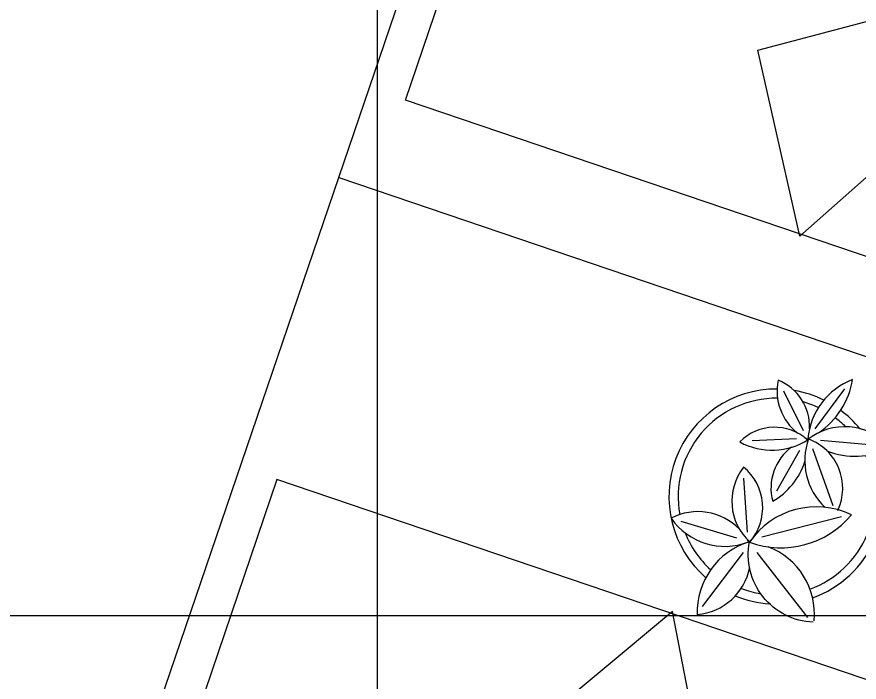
# Model space of a CAD drawing. Header units: millimetres. Extents: x 173236 to 801264, y -94969 to 615039.
# Drawn here: x 648626 to 650729, y 97479 to 99140 of the extents above; entities that cross this region are included whole.
import ezdxf

# ---------------------------------------------------------------- set-up
doc = ezdxf.new("R2010")
doc.units = ezdxf.units.MM
doc.header["$MEASUREMENT"] = 0
for name, color, linetype in [('VOX-A-ANNO-GRID-LINE', 254, 'Continuous'), ('VOX-A-ELEV-1-NEAR', 130, 'Continuous'), ('VOX-A-FLOOR-LINE', 253, 'Continuous'), ('VOX-A-FURN-LAYOUT', 93, 'Continuous')]:
    doc.layers.add(name, color=color, linetype=linetype)
doc.layers.add('VOX-A-WALL-SECT', color=1, linetype='Continuous', lineweight=30)
doc.linetypes.add('ZIGZAG', pattern='A,0.0001,-0.2,[131,ltypeshp.shx,S=0.2,R=0,X=-0.2,Y=0],-0.4,[131,ltypeshp.shx,S=0.2,R=180,X=0.2,Y=0],-0.2', length=0.8001)

# ---------------------------------------------------------------- blocks, each defined once
blk = doc.blocks.new('dd')
at = {"layer": 'VOX-A-ANNO-GRID-LINE', "transparency": 33554610}
for p, q in [((717601.5, 167519.9), (717601.5, 143590.8)), ((725745.6, 152576), (698004.7, 152576))]:
    blk.add_line(p, q, dxfattribs=at)
blk = doc.blocks.new('BED3')
at = {"layer": 'VOX-A-FURN-LAYOUT', "lineweight": -3}
for points in [[(4932.245, 1312.428), (4932.245, 1276.436), (4854.251, 1276.436), (4854.251, 1312.428)], [(4891.245, 1312.644), (4901.044, 1296.641), (4870.569, 1276.436)]]:
    blk.add_lwpolyline(points, close=True, dxfattribs=at)
blk = doc.blocks.new('bdd')
at = {"xscale": -25.39999999999991, "yscale": 25.39999999999999, "zscale": 25.39999999999999, "rotation": 269.9454748640658}
blk.add_blockref('BED3', (760341.7, -204599.3), dxfattribs=at)
blk = doc.blocks.new('FLOWER BASE')
at = {"layer": 'VOX-A-FURN-LAYOUT'}
for points in [[(642191.6, 165556.9, 0.32142), (642113.3, 165677.7, 0.288488), (642162.4, 165545.8)], [(642214.4, 165546.7, 0.205074), (642299.2, 165679.8, 0.287294), (642187.4, 165531.5)], [(642186.8, 165528.6, 0.405675), (642017.7, 165523.8, 0.269705), (642189, 165529.7)], [(642146.8, 165511.1, 0.306071), (642099.6, 165375.8, 0.183162), (642180.1, 165474.7)], [(642016.5, 165306.2, 0.32993), (641846, 165333.6, 0.349392), (642039.7, 165274.6, 0.009084), (642037.1, 165279.5)], [(642200.8, 165074, -0.459891), (642041.7, 165274.8, 0.339338), (641911.1, 165092.5)]]:
    blk.add_lwpolyline(points, format="xyb", dxfattribs=at)
for points in [[(642205.4, 165556.2), (642280.1, 165656.3)], [(642176.2, 165551.6), (642127.3, 165651)], [(642158.8, 165532), (642048.8, 165526.8)], [(642219.1, 165528.7), (642359.9, 165515.7)], [(642198.8, 165507.1), (642250.2, 165365.6)], [(642166.3, 165502.4), (642109.4, 165400.7)], [(642026.9, 165433.1), (642035.9, 165298.6)], [(641870.1, 165326.2), (642009.3, 165284.4)], [(642271.5, 165336.9), (642072.6, 165286.2)], [(641924.6, 165113.1), (642026.8, 165247.8)], [(642187, 165085.7), (642060.6, 165247.8)]]:
    blk.add_lwpolyline(points, dxfattribs=at)
blk.add_lwpolyline([(642042.1, 165273.8, 0.316878), (642296.3, 165341.9, 0.372065)], format="xyb", close=True, dxfattribs=at)
for centre, radius, start, end in [((642109, 165387.5), 268.4, 89.6411, 228.9807), ((642109, 165387.5), 268.4, 63.8452, 80.495), ((642109, 165387.5), 245.5, 89.35, 190.5451), ((642109, 165387.5), 245.5, 64.7736, 74.2438), ((642109, 165387.5), 268.4, 39.1315, 53.3368), ((642109, 165387.5), 245.5, 45.185, 53.3148), ((642279.6, 165410.3), 151.4, 42.8723, 128.2141), ((642242.6, 165650.5), 131.8, 241.2524, 245.1362), ((642342, 165477.8), 162.2, 160.5414, 226.1133), ((642101.3, 165712.3), 200.5, 294.6734, 296.7994), ((642143.4, 165408.1), 131.1, 335.0401, 69.4031), ((642304.2, 165665.6), 177.6, 247.0203, 298.9581), ((642109, 165387.5), 245.5, 289.9329, 24.6845), ((642109, 165387.5), 268.4, 289.6582, 23.6572), ((642134.8, 165375.9), 137.2, 141.8097, 227.7228), ((641944.1, 165360.1), 130.6, 318.8818, 50.6287), ((642109, 165387.5), 245.5, 201.4819, 228.0963), ((642024.9, 165094.6), 178.9, 354.494, 69.3439), ((641899.3, 165238.9), 146, 274.9255, 348.7756), ((642109, 165387.5), 245.5, 249.0253, 260.8026), ((642109, 165387.5), 268.4, 247.5202, 266.3562)]:
    blk.add_arc(centre, radius, start, end, dxfattribs=at)
blk = doc.blocks.new('1ST FLOOR FURNITURE')
at = {"layer": 'VOX-A-FLOOR-LINE', "linetype": 'ZIGZAG'}
for p, q in [((649152.3, 161651.8), (651705.9, 169148.8)), ((650406.9, 165334.9), (652401.4, 164658.4))]:
    blk.add_line(p, q, dxfattribs=at)
at = {"layer": 'VOX-A-ELEV-1-NEAR'}
blk.add_blockref('FLOWER BASE', (9390.5, -848.8), dxfattribs=at)
at = {"layer": 'VOX-A-WALL-SECT', "xscale": -1, "rotation": 71.20966551486889}
blk.add_blockref('bdd', (831137.5, 942577.9), dxfattribs=at)
at = {"layer": 'VOX-A-WALL-SECT', "rotation": 71.31871578673672}
blk.add_blockref('bdd', (320824.6, -561977.5), dxfattribs=at)

msp = doc.modelspace()

# ---------------------------------------------------------------- block references
at = {"layer": 'VOX-A-ANNO-GRID-LINE'}
msp.add_blockref('dd', (-68075.9, -54931.2), dxfattribs=at)
at = {"layer": 'VOX-A-ELEV-1-NEAR'}
msp.add_blockref('1ST FLOOR FURNITURE', (-977.1, -66596.2), dxfattribs=at)

doc.saveas('drawing.dxf')
